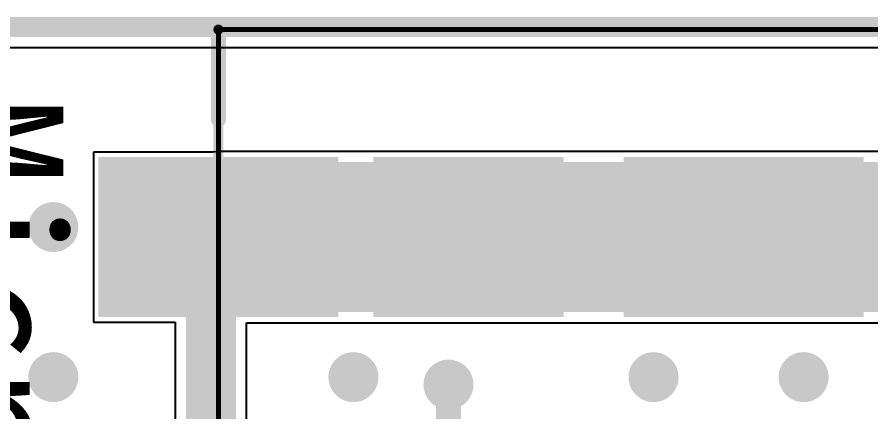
# Model space of a CAD drawing. Header units: millimetres. Extents: x 15 to 120, y 22 to 104.
# Drawn here: x 67.14 to 75.67, y 91.15 to 95.1 of the extents above; entities that cross this region are included whole.
import ezdxf

# ---------------------------------------------------------------- set-up
doc = ezdxf.new("R2010")
doc.units = ezdxf.units.MM
for name, color, linetype in [('BottomLayer', 5, 'Continuous'), ('KeepOutLayer', 6, 'Continuous'), ('Mechanical13', 56, 'Continuous'), ('Mechanical15', 56, 'Continuous'), ('MultiLayer', 9, 'Continuous'), ('TopLayer', 1, 'Continuous'), ('TopOverlay', 2, 'Continuous'), ('TopPaste', 8, 'Continuous'), ('TopSolder', 216, 'Continuous')]:
    doc.layers.add(name, color=color, linetype=linetype)

msp = doc.modelspace()

# ---------------------------------------------------------------- linework, layer by layer
at = {"layer": 'BottomLayer'}
msp.add_line((42.40392078, 94.79609438), (86.49608304, 94.79609438), dxfattribs=at)
at = {"layer": 'BottomLayer', "const_width": 0.2499995}
for points in [[(67.37498081999999, 92.99997148, 1), (67.62497778, 92.99997148, 1)], [(67.37498081999999, 91.49997194, 1), (67.62497778, 91.49997194, 1)], [(70.3749799, 91.49997194, 1), (70.62497685999999, 91.49997194, 1)], [(71.32500086, 91.42499876, 1), (71.57499782, 91.42499876, 1)], [(73.37497898, 91.49997194, 1), (73.62497594, 91.49997194, 1)], [(74.87497852, 91.49997194, 1), (75.12497547999999, 91.49997194, 1)]]:
    msp.add_lwpolyline(points, format="xyb", close=True, dxfattribs=at)
at = {"layer": 'KeepOutLayer', "const_width": 0.1999996}
msp.add_lwpolyline([(42.20000195999999, 95.0000132), (86.70000186, 95.0000132)], dxfattribs=at)
at = {"layer": 'Mechanical13', "const_width": 0.0999998}
for points in [[(69.1500014, 90.07500146), (69.1500014, 94.97500181999999)], [(69.1500014, 94.97500181999999), (82.050001, 94.97500181999999)]]:
    msp.add_lwpolyline(points, dxfattribs=at)
at = {"layer": 'Mechanical13', "const_width": 0.0499999}
msp.add_lwpolyline([(69.12500272, 94.97500181999999, 1), (69.17500007999999, 94.97500181999999, 1)], format="xyb", close=True, dxfattribs=at)
msp.add_lwpolyline([(69.12500272, 94.97500181999999, 1), (69.17500007999999, 94.97500181999999, 1)], format="xyb", close=True, dxfattribs=at)
at = {"layer": 'Mechanical15', "const_width": 0.0499999}
for points in [[(69.1500014, 90.07500146), (69.1500014, 94.97500181999999)], [(69.1500014, 94.97500181999999), (82.1000009, 94.97500181999999)]]:
    msp.add_lwpolyline(points, dxfattribs=at)
at = {"layer": 'Mechanical15', "const_width": 0.02499868}
msp.add_lwpolyline([(69.13750206, 94.97500181999999, 1), (69.16250074, 94.97500181999999, 1)], format="xyb", close=True, dxfattribs=at)
msp.add_lwpolyline([(69.13750206, 94.97500181999999, 1), (69.16250074, 94.97500181999999, 1)], format="xyb", close=True, dxfattribs=at)
at = {"layer": 'MultiLayer', "const_width": 0.2499995}
for points in [[(67.37498081999999, 92.99997148, 1), (67.62497778, 92.99997148, 1)], [(67.37498081999999, 91.49997194, 1), (67.62497778, 91.49997194, 1)], [(70.3749799, 91.49997194, 1), (70.62497685999999, 91.49997194, 1)], [(71.32500086, 91.42499876, 1), (71.57499782, 91.42499876, 1)], [(73.37497898, 91.49997194, 1), (73.62497594, 91.49997194, 1)], [(74.87497852, 91.49997194, 1), (75.12497547999999, 91.49997194, 1)]]:
    msp.add_lwpolyline(points, format="xyb", close=True, dxfattribs=at)
at = {"layer": 'TopLayer'}
for p, q in [((42.40392078, 94.79609438), (86.49608304, 94.79609438)), ((69.09428142, 93.74999792), (67.90000135999999, 93.74999792)), ((67.90000135999999, 93.74999792), (67.90000135999999, 92.05000131999999)), ((69.1500014, 93.75733344), (69.09428142, 93.74999792)), ((81.9000013, 93.75733344), (69.1500014, 93.75733344)), ((67.90000135999999, 92.05000131999999), (68.71814298, 92.05000131999999)), ((68.71814298, 92.05000131999999), (68.71814298, 89.30000174)), ((69.43185758, 89.30000174), (69.43185758, 92.0426658)), ((69.43185758, 92.0426658), (81.9000013, 92.0426658))]:
    msp.add_line(p, q, dxfattribs=at)
for points, const_width in [([(69.1500014, 92.89999961999999), (71.65000148, 92.89999961999999)], 1.49999954), ([(71.65000148, 92.89999961999999), (74.40000106, 92.89999961999999)], 1.49999954), ([(74.40000106, 92.89999961999999), (77.00000093999999, 92.89999961999999)], 1.49999954), ([(69.07500028, 88.90000253999999), (69.07500028, 92.79999982)], 0.499999), ([(69.07500028, 92.79999982), (69.1500014, 92.87500093999999)], 0.1999996), ([(71.44999933999999, 90.19999994), (71.44999933999999, 91.42499876)], 0.2499995)]:
    msp.add_lwpolyline(points, dxfattribs=dict(at, const_width=const_width))
for points, const_width in [([(68.77500088, 92.89999961999999, 1), (69.52500192, 92.89999961999999, 1)], 0.7499985), ([(71.27500096, 92.89999961999999, 1), (72.025002, 92.89999961999999, 1)], 0.7499985), ([(71.27500096, 92.89999961999999, 1), (72.025002, 92.89999961999999, 1)], 0.7499985), ([(74.02500054, 92.89999961999999, 1), (74.77500158, 92.89999961999999, 1)], 0.7499985), ([(74.02500054, 92.89999961999999, 1), (74.77500158, 92.89999961999999, 1)], 0.7499985), ([(67.37498081999999, 92.99997148, 1), (67.62497778, 92.99997148, 1)], 0.2499995), ([(68.9500018, 92.79999982, 1), (69.19999876, 92.79999982, 1)], 0.2499995), ([(69.10000149999999, 92.87500093999999, 1), (69.2000013, 92.87500093999999, 1)], 0.0999998), ([(69.02500038, 92.79999982, 1), (69.12500018, 92.79999982, 1)], 0.0999998), ([(67.37498081999999, 91.49997194, 1), (67.62497778, 91.49997194, 1)], 0.2499995), ([(70.3749799, 91.49997194, 1), (70.62497685999999, 91.49997194, 1)], 0.2499995), ([(71.32500086, 91.42499876, 1), (71.57499782, 91.42499876, 1)], 0.2499995), ([(73.37497898, 91.49997194, 1), (73.62497594, 91.49997194, 1)], 0.2499995), ([(74.87497852, 91.49997194, 1), (75.12497547999999, 91.49997194, 1)], 0.2499995), ([(71.3875001, 91.42499876, 1), (71.51249858, 91.42499876, 1)], 0.12499848)]:
    msp.add_lwpolyline(points, format="xyb", close=True, dxfattribs=dict(at, const_width=const_width))
for points in [[(70.30000163999999, 93.64999811999999), (68.00000116, 93.64999811999999), (70.30000163999999, 92.15000112), (68.00000116, 92.15000112)], [(72.54999968, 93.64999811999999), (70.75000328, 93.64999811999999), (72.54999968, 92.15000112), (70.75000328, 92.15000112)], [(75.55000129999999, 93.64999811999999), (73.25000082, 93.64999811999999), (75.55000129999999, 92.15000112), (73.25000082, 92.15000112)]]:
    msp.add_solid(points, dxfattribs=at)
at = {"layer": 'TopOverlay', "const_width": 0.1499997}
for points in [[(69.1500014, 94.97500181999999), (82.050001, 94.97500181999999)], [(69.1500014, 94.07500107999999), (69.1500014, 94.97500181999999)], [(69.1500014, 90.07500146), (69.1500014, 91.67500079999999)]]:
    msp.add_lwpolyline(points, dxfattribs=at)
at = {"layer": 'TopOverlay', "const_width": 0.07499858}
for points in [[(69.11250084, 94.97500181999999, 1), (69.18750195999999, 94.97500181999999, 1)], [(69.11250084, 94.97500181999999, 1), (69.18750195999999, 94.97500181999999, 1)], [(69.11250084, 94.07500107999999, 1), (69.18750195999999, 94.07500107999999, 1)], [(69.11250084, 91.67500079999999, 1), (69.18750195999999, 91.67500079999999, 1)]]:
    msp.add_lwpolyline(points, format="xyb", close=True, dxfattribs=at)
at = {"layer": 'TopPaste'}
for points in [[(70.30000163999999, 93.64999811999999), (68.00000116, 93.64999811999999), (70.30000163999999, 92.15000112), (68.00000116, 92.15000112)], [(70.30000163999999, 93.64999811999999), (68.00000116, 93.64999811999999), (70.30000163999999, 92.15000112), (68.00000116, 92.15000112)], [(72.54999968, 93.64999811999999), (70.75000328, 93.64999811999999), (72.54999968, 92.15000112), (70.75000328, 92.15000112)], [(72.54999968, 93.64999811999999), (70.75000328, 93.64999811999999), (72.54999968, 92.15000112), (70.75000328, 92.15000112)], [(75.55000129999999, 93.64999811999999), (73.25000082, 93.64999811999999), (75.55000129999999, 92.15000112), (73.25000082, 92.15000112)], [(75.55000129999999, 93.64999811999999), (73.25000082, 93.64999811999999), (75.55000129999999, 92.15000112), (73.25000082, 92.15000112)]]:
    msp.add_solid(points, dxfattribs=at)
at = {"layer": 'TopSolder'}
for points in [[(70.35000154, 93.69999802), (67.95000126, 93.69999802), (70.35000154, 92.10000122), (67.95000126, 92.10000122)], [(70.35000154, 93.69999802), (67.95000126, 93.69999802), (70.35000154, 92.10000122), (67.95000126, 92.10000122)], [(72.59999958, 93.69999802), (70.70000338, 93.69999802), (72.59999958, 92.10000122), (70.70000338, 92.10000122)], [(72.59999958, 93.69999802), (70.70000338, 93.69999802), (72.59999958, 92.10000122), (70.70000338, 92.10000122)], [(75.6000012, 93.69999802), (73.20000092, 93.69999802), (75.6000012, 92.10000122), (73.20000092, 92.10000122)], [(75.6000012, 93.69999802), (73.20000092, 93.69999802), (75.6000012, 92.10000122), (73.20000092, 92.10000122)]]:
    msp.add_solid(points, dxfattribs=at)

# ---------------------------------------------------------------- texts
at = {"layer": 'TopOverlay'}
msp.add_text('MicroSD', height=1.29999994, rotation=270, dxfattribs=at).set_placement((66.30000202, 94.3000019))

doc.saveas('drawing.dxf')
